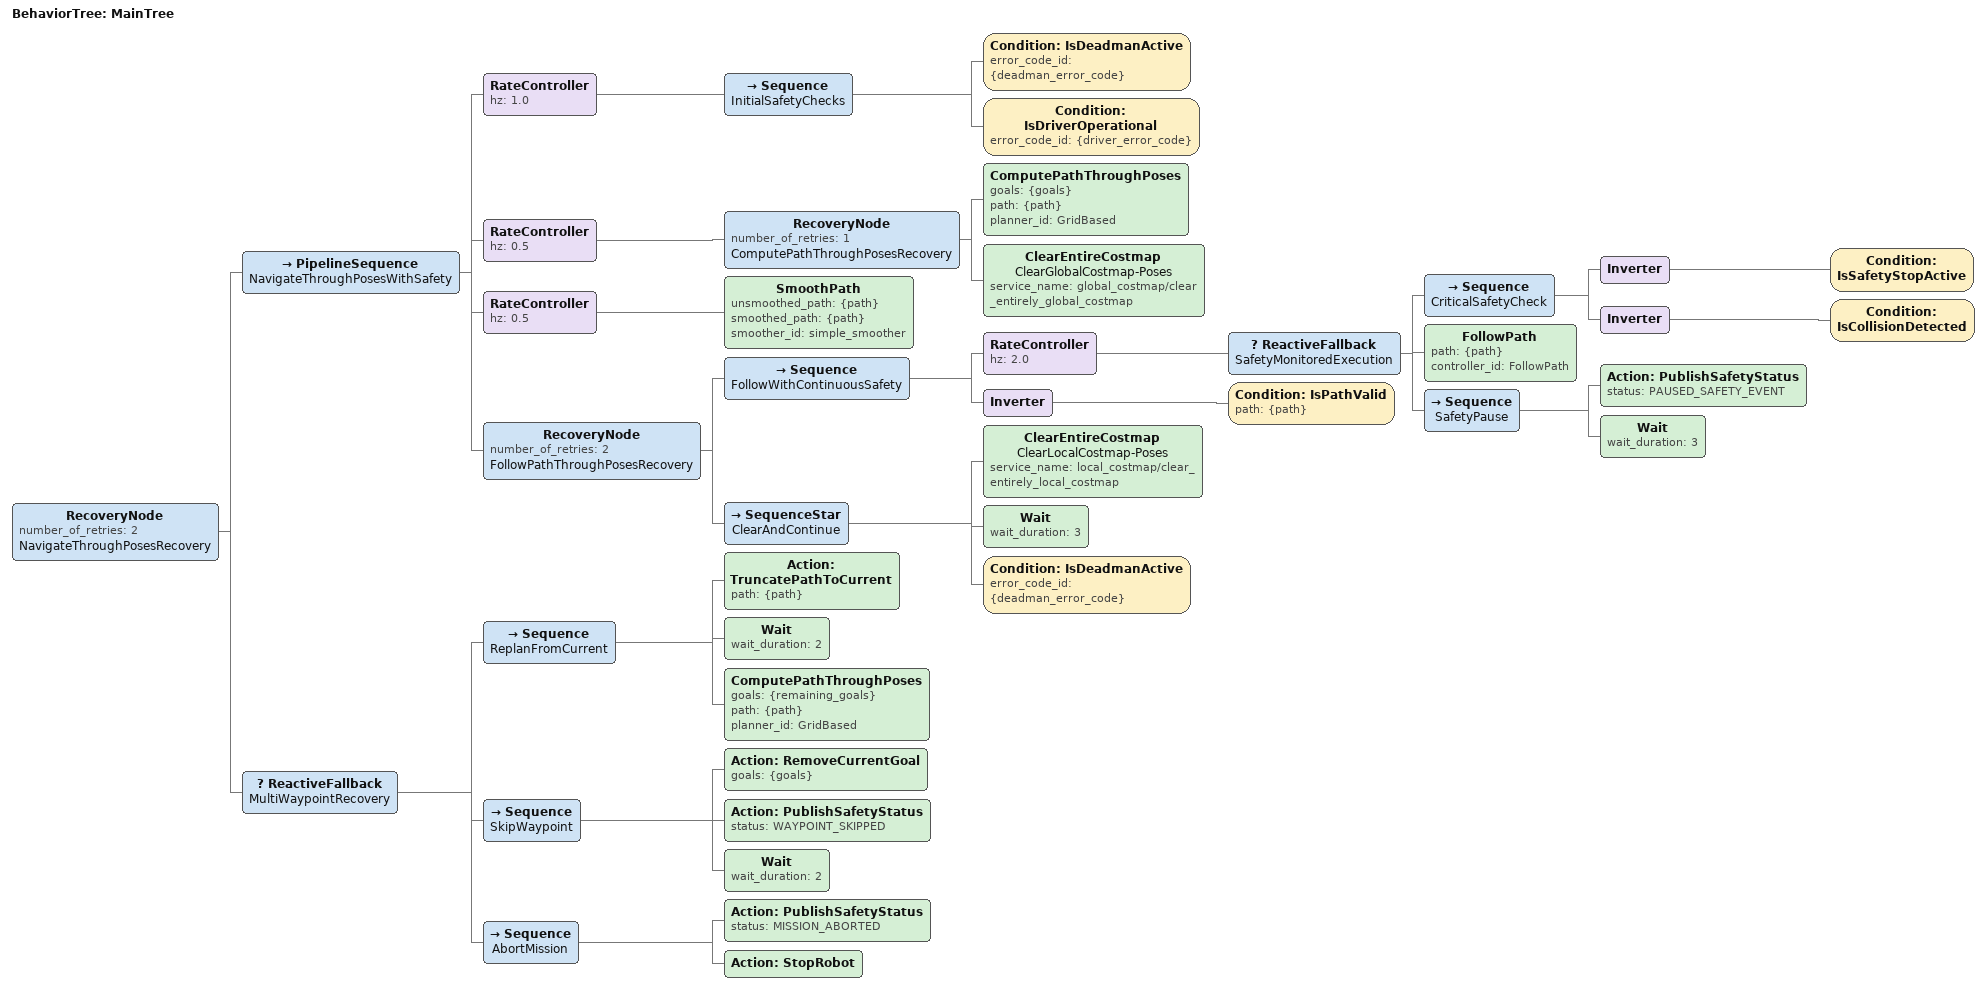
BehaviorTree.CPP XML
<root main_tree_to_execute="MainTree">
  <BehaviorTree ID="MainTree">
    <RecoveryNode number_of_retries="2" name="NavigateThroughPosesRecovery">

      <!-- MAIN MULTI-WAYPOINT PIPELINE -->
      <PipelineSequence name="NavigateThroughPosesWithSafety">

        <!-- 1. SAFETY PRE-CHECK -->
        <RateController hz="1.0">
          <Sequence name="InitialSafetyChecks">
            <Condition ID="IsDeadmanActive" error_code_id="{deadman_error_code}"/>
            <Condition ID="IsDriverOperational" error_code_id="{driver_error_code}"/>
          </Sequence>
        </RateController>

        <!-- 2. COMPUTE PATH THROUGH POSES -->
        <RateController hz="0.5">
          <RecoveryNode number_of_retries="1" name="ComputePathThroughPosesRecovery">
            <ComputePathThroughPoses goals="{goals}" path="{path}" planner_id="GridBased"/>
            <ClearEntireCostmap name="ClearGlobalCostmap-Poses" service_name="global_costmap/clear_entirely_global_costmap"/>
          </RecoveryNode>
        </RateController>

        <!-- 3. SMOOTH FULL PATH -->
        <RateController hz="0.5">
          <SmoothPath unsmoothed_path="{path}" smoothed_path="{path}" smoother_id="simple_smoother"/>
        </RateController>

        <!-- 4. FOLLOW PATH WITH CONTINUOUS SAFETY MONITORING -->
        <RecoveryNode number_of_retries="2" name="FollowPathThroughPosesRecovery">
          <Sequence name="FollowWithContinuousSafety">

            <!-- Continuous safety monitoring during path execution -->
            <RateController hz="2.0">
              <ReactiveFallback name="SafetyMonitoredExecution">

                <!-- Check for safety events that require immediate pause -->
                <Sequence name="CriticalSafetyCheck">
                  <Inverter>
                    <Condition ID="IsSafetyStopActive"/>
                  </Inverter>
                  <Inverter>
                    <Condition ID="IsCollisionDetected"/>
                  </Inverter>
                </Sequence>

                <!-- Execute path following if safe -->
                <FollowPath path="{path}" controller_id="FollowPath"/>

                <!-- If safety issue: pause and wait -->
                <Sequence name="SafetyPause">
                  <Action ID="PublishSafetyStatus" status="PAUSED_SAFETY_EVENT"/>
                  <Wait wait_duration="3"/>
                </Sequence>

              </ReactiveFallback>
            </RateController>

            <!-- Verify path validity -->
            <Inverter>
              <Condition ID="IsPathValid" path="{path}"/>
            </Inverter>

          </Sequence>

          <!-- Recovery: Clear costmap and attempt continuation -->
          <SequenceStar name="ClearAndContinue">
            <ClearEntireCostmap name="ClearLocalCostmap-Poses" service_name="local_costmap/clear_entirely_local_costmap"/>
            <Wait wait_duration="3"/>
            <Condition ID="IsDeadmanActive" error_code_id="{deadman_error_code}"/>
          </SequenceStar>

        </RecoveryNode>

      </PipelineSequence>

      <!-- RECOVERY BEHAVIORS FOR MULTI-WAYPOINT NAVIGATION -->
      <ReactiveFallback name="MultiWaypointRecovery">

        <!-- Recovery 1: Replan from current position -->
        <Sequence name="ReplanFromCurrent">
          <Action ID="TruncatePathToCurrent" path="{path}"/>
          <Wait wait_duration="2"/>
          <ComputePathThroughPoses goals="{remaining_goals}" path="{path}" planner_id="GridBased"/>
        </Sequence>

        <!-- Recovery 2: Skip problematic waypoint -->
        <Sequence name="SkipWaypoint">
          <Action ID="RemoveCurrentGoal" goals="{goals}"/>
          <Action ID="PublishSafetyStatus" status="WAYPOINT_SKIPPED"/>
          <Wait wait_duration="2"/>
        </Sequence>

        <!-- Recovery 3: Abort mission and return to safe state -->
        <Sequence name="AbortMission">
          <Action ID="PublishSafetyStatus" status="MISSION_ABORTED"/>
          <Action ID="StopRobot"/>
        </Sequence>

      </ReactiveFallback>

    </RecoveryNode>
  </BehaviorTree>
</root>
